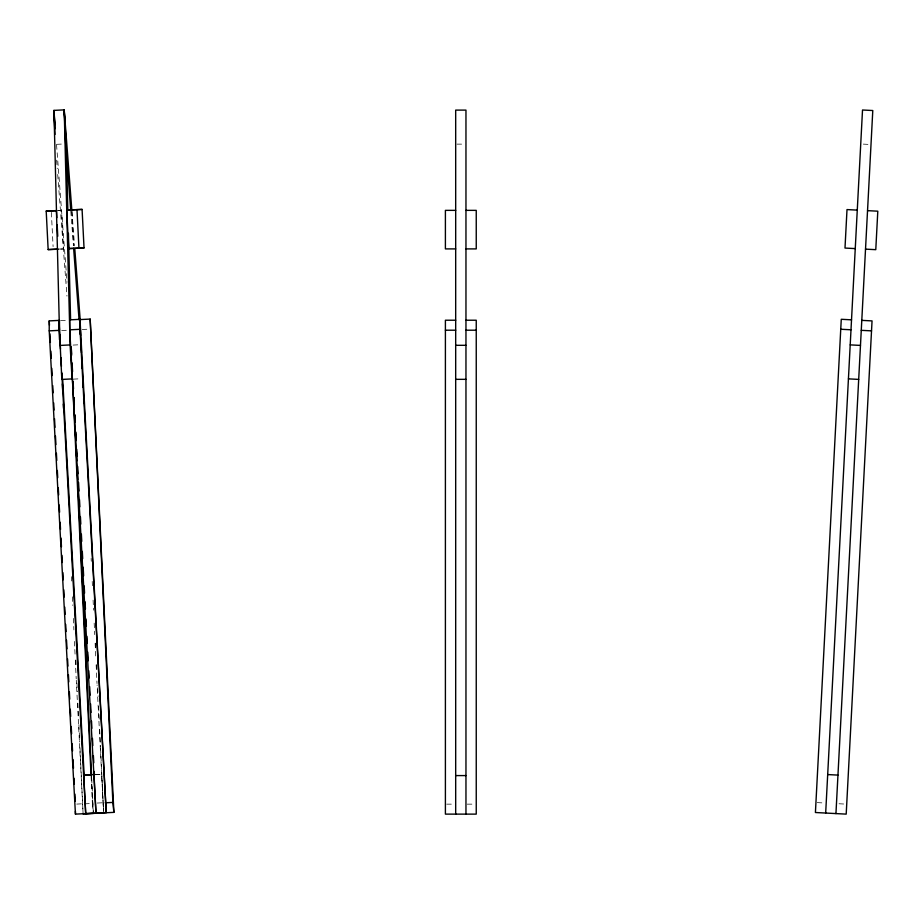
<?xml version="1.0" encoding="UTF-8"?>
<svg xmlns="http://www.w3.org/2000/svg" width="924" height="924" viewBox="0 0 924 924"><rect width="100%" height="100%" fill="white"/><g stroke="black" fill="none" stroke-linecap="round" stroke-linejoin="round"><path stroke-width="0.69" stroke-dasharray="4.62 3.46" d="M56.699 144.317L63.606 143.982M57.704 210.649L61.561 210.453L63.502 248.949L58.374 249.203M60.661 320.57L68.364 320.178M61.677 330.515L70.651 330.064M82.201 329.475L88.612 329.152M73.1 345.079L78.228 344.825M73.296 379.129L80.989 378.748M95.264 774.728L101.675 774.404L103.546 811.468L97.078 684.984M76.727 804.088L83.137 803.764M97.251 803.048L103.661 802.725M84.65 803.857L92.354 803.464L93.359 813.409M57.738 210.557L61.561 210.453M58.408 249.076L63.502 248.949M95.299 774.566L101.675 774.404M456.964 144.132L464.68 144.132M446.696 804.146L454.4 804.146M467.244 804.146L474.948 804.146M863.305 144.109L869.715 144.456M817.22 802.621L824.913 803.025M839.027 803.764L845.437 804.099M71.945 211.504L74.555 245.853M70.802 211.146L73.412 245.495M56.549 144.745L67.025 282.167M56.607 160.129L57.265 168.722M57.704 174.44L66.967 296.107M71.887 211.365L73.62 245.576M91.488 776.345L93.289 811.988L91.603 776.01M51.363 212.405L53.095 246.616M95.646 643.15L95.853 647.458M96.662 664.726L96.997 671.921M97.748 687.745L98.152 696.373M98.625 706.444L99.295 720.824M99.7 729.463L100.52 746.719M100.577 748.163L103.557 811.457M91.13 558.396L91.257 561.272M92.204 581.404L92.412 585.724M93.081 600.115L93.555 610.175M94.167 623.123L94.71 634.638M95.114 643.266L95.853 659.089M96.131 664.841L97.008 683.541M91.072 776.137L92.354 803.464M75.872 660.013L76.207 667.197M76.946 683.021L77.35 691.66M77.893 703.164L78.575 717.555M78.91 724.739L79.718 742.007M79.984 747.759L83.033 812.496L76.276 680.272M71.414 576.692L71.61 581.011M72.361 596.835L72.765 605.463M73.366 618.41L73.908 629.925M74.451 641.429L75.063 654.377M75.329 660.129L76.207 678.828"/><path stroke-width="1.39" d="M825.675 813.051L862.519 110.002L872.787 110.534L835.943 813.594M67.845 210.187L66.17 143.855L64.206 109.875L70.109 344.929L59.841 345.449L53.95 110.395L64.206 109.875L71.829 210.071M58.374 249.203L48.152 249.595L46.2 211.099L56.468 210.58L56.826 217.706M66.724 210.06L82.086 209.413L84.026 247.909L73.77 248.429L68.676 248.556L66.724 210.06L82.086 209.413M56.422 210.718L46.2 211.099M48.152 249.595L57.126 249.133M68.676 248.556L84.026 247.909M49.226 330.861L49.226 320.894L59.483 320.374L59.483 330.342L49.226 330.861L75.445 814.125L106.225 812.566L80.007 319.334L69.75 319.854L69.75 329.822L95.969 813.085L103.627 812.889M83.102 813.929L113.883 812.369L90.171 319.08L79.903 319.6L80.654 335.424M69.75 329.822L80.007 329.302L80.007 319.334M59.517 339.789L59.067 321.702L61.816 379.429L72.072 378.909L71.679 363.04M93.359 813.409L85.701 813.605L83.761 775.12L94.017 774.601L95.969 813.085M105.174 802.817L112.878 802.425L113.883 812.369M83.761 775.12L91.407 774.924M455.682 210.36L445.403 210.36L445.403 248.903L455.682 248.903M465.962 210.36L476.241 210.36L476.241 248.903L465.962 248.903M455.682 320.224L445.403 320.224L445.403 814.125L476.241 814.125L476.241 320.224L465.962 320.224M445.403 330.203L455.682 330.203M465.962 330.203L476.241 330.203M455.682 345.31L465.962 345.31M455.682 379.337L465.962 379.337M455.682 775.582L465.962 775.582M857.276 210.118L847.008 209.575L844.998 248.059L855.254 248.602M867.532 210.649L877.8 211.192L875.779 249.676L865.522 249.133M851.524 319.831L841.267 319.288L815.418 812.508L846.199 814.125L872.048 320.905L861.792 320.362M840.736 329.256L851.004 329.787M861.26 330.33L871.528 330.861M850.207 344.883L860.475 345.414M848.428 378.863L858.696 379.394M827.696 774.566L837.952 775.097M74.775 248.718L80.226 320.293M70.686 209.713L65.673 143.867L64.195 109.875M73.631 248.36L79.083 319.923M79.961 331.381L80.18 334.245M80.827 342.827L81.266 348.556M54.262 114.692L55.024 124.705M70.109 344.929L72.072 378.909M54.193 114.645L55.013 128.794M80.007 329.302L106.225 812.566M71.229 347.181L71.622 354.366M72.084 363.005L72.557 371.633M73.1 381.693L73.493 388.889M73.966 397.516L74.347 404.712M74.902 414.784L75.283 421.968M75.837 432.039L76.218 439.223M76.773 449.295L77.166 456.491M77.708 466.551L78.101 473.746M78.563 482.374L79.037 491.002M79.499 499.641L79.891 506.826M80.434 516.897L80.827 524.093M81.37 534.153L81.762 541.348M82.305 551.409L82.698 558.604M83.172 567.232L83.634 575.86M84.188 585.932L84.569 593.127M85.043 601.755L85.435 608.951M85.978 619.011L86.371 626.206M86.914 636.278L87.306 643.462M87.768 652.09L88.242 660.718M88.785 670.789L89.178 677.985M89.651 686.613L90.113 695.241M90.587 703.869L91.049 712.496M91.522 721.136L91.903 728.32M92.458 738.391L92.85 745.576M93.393 755.647L93.786 762.843M94.248 771.471L94.41 774.347M62.682 379.337L84.223 776.31M59.714 334.661L60.499 349.041M60.961 357.669L61.434 366.308M61.827 373.492L85.701 813.605M49.226 320.894L49.457 325.202M49.919 333.841L50.393 342.469M50.855 351.097L51.247 358.281M51.802 368.353L52.183 375.548M52.737 385.608L53.118 392.804M53.673 402.876L54.054 410.06M54.528 418.699L55.001 427.327M55.463 435.955L55.937 444.583M56.399 453.21L56.791 460.406M57.334 470.466L57.727 477.662M58.27 487.733L58.662 494.918M59.205 504.989L59.598 512.185M60.141 522.245L60.534 529.44M61.007 538.068L61.469 546.696M61.943 555.336L62.335 562.52M62.878 572.591L63.271 579.775M63.814 589.847L64.206 597.043M64.749 607.103L65.142 614.298M65.685 624.37L66.078 631.554M66.54 640.193L67.013 648.821M67.556 658.881L67.949 666.077M68.422 674.705L68.803 681.9M69.358 691.961L69.739 699.156M70.293 709.228L70.686 716.412M71.229 726.483L71.622 733.679M72.164 743.739L72.557 750.935M73.019 759.563L73.493 768.191M74.035 778.262L74.347 784.014M74.89 794.086L75.283 801.27M76.992 209.54L78.933 248.036M57.184 224.844L57.762 236.244M90.171 319.08L112.878 802.425M80.85 339.732L81.462 352.679M81.797 359.875L82.201 368.503M82.675 378.574L83.079 387.202M83.622 398.718L83.83 403.026M73.828 397.678L74.035 401.986M74.636 414.934L74.983 422.129M75.456 432.201L75.86 440.829M76.195 448.024L76.808 460.972M77.073 466.724L77.685 479.672M77.812 482.547L91.534 774.578M72.419 379.094L91.002 774.693M62.358 383.934L62.693 391.118M63.306 404.065L63.502 408.385M53.939 110.395L54.978 134.465M68.422 233.264L70.594 319.785M71.275 347.181L71.495 355.832M61.631 372.21L61.816 379.429M465.962 814.125L465.962 110.106L455.682 110.106L455.682 814.125M75.445 811.272L75.445 814.125"/></g></svg>
